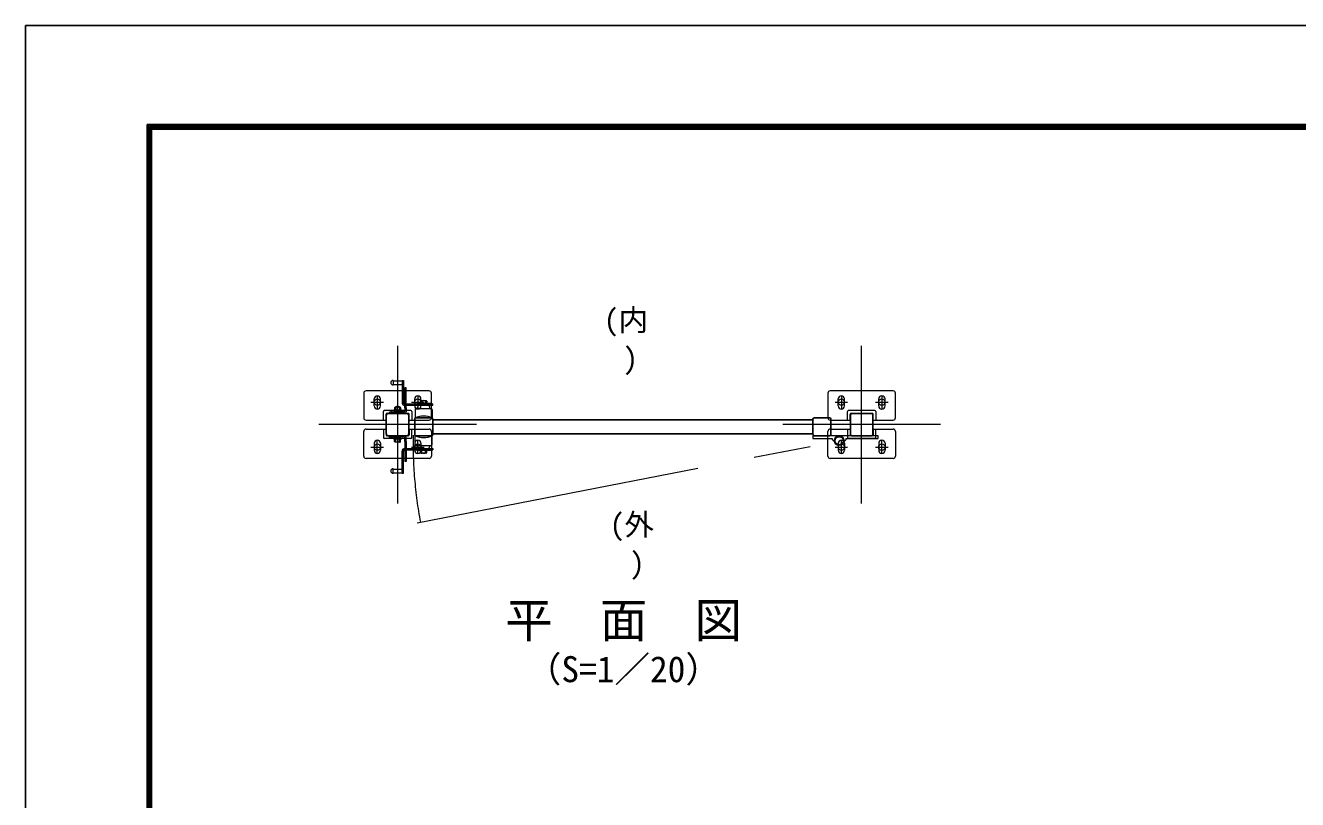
# Model space of a CAD drawing. Units: millimetres, scale not verified. Extents: x -1370 to 7030, y -2970 to 2970.
# Drawn here: x -1370 to 1453, y 1251 to 2970 of the extents above; entities that cross this region are included whole.
import ezdxf
from ezdxf.enums import TextEntityAlignment as Align

# ---------------------------------------------------------------- set-up
doc = ezdxf.new("R2010")
doc.units = ezdxf.units.MM
doc.header["$LTSCALE"] = 20
doc.linetypes.add('USER1', pattern=[50.8, 31.75, -6.35, 6.35, -6.35])
for name, color, linetype, lineweight in [('0-1_D-BMK', 2, 'USER1', 13), ('0-2_D-STR1', 1, 'Continuous', 25), ('0-4_D-STR3', 3, 'Continuous', 13), ('0-5_D-STR-TXT', 7, 'Continuous', 13), ('0-E_D-TTL', 7, 'Continuous', 25)]:
    doc.layers.add(name, color=color, linetype=linetype, lineweight=lineweight)
doc.layers.add('0-B_D-TTL-TXT', color=7, linetype='Continuous')
doc.styles.add('ＭＳ ゴシック', font='')
doc.styles.get('ＭＳ ゴシック').set_extended_font_data('MS Gothic')

msp = doc.modelspace()

# ---------------------------------------------------------------- linework, layer by layer
at = {"layer": '0-1_D-BMK'}
for p, q in [((-544.5, 2258.74), (-544.5, 1908.74)), ((485.5, 1908.74), (485.5, 2258.74)), ((-589.5, 2147.74), (-589.5, 2119.74)), ((-499.5, 2147.74), (-499.5, 2119.74)), ((440.5, 2147.74), (440.5, 2119.74)), ((530.5, 2147.74), (530.5, 2119.74)), ((-603.5, 2133.74), (-575.5, 2133.74)), ((-513.5, 2133.74), (-485.5, 2133.74)), ((426.5, 2133.74), (454.5, 2133.74)), ((516.5, 2133.74), (544.5, 2133.74)), ((-369.5, 2083.74), (-719.5, 2083.74)), ((660.5, 2083.74), (310.5, 2083.74)), ((-603.5, 2033.74), (-575.5, 2033.74)), ((-589.5, 2019.74), (-589.5, 2047.74)), ((-513.5, 2033.74), (-485.5, 2033.74)), ((-501.25, 1865.4), (435.7, 2047.94)), ((-499.5, 2019.74), (-499.5, 2047.74)), ((426.5, 2033.74), (454.5, 2033.74)), ((440.5, 2019.74), (440.5, 2047.74)), ((516.5, 2033.74), (544.5, 2033.74)), ((530.5, 2019.74), (530.5, 2047.74))]:
    msp.add_line(p, q, dxfattribs=at)
msp.add_arc((449.5, 2043.24), 959.66, 178.96932, 190.55858, dxfattribs=at)
at = {"layer": '0-2_D-STR1'}
for p, q in [((-569.5, 2063.84), (-569.5, 2103.64)), ((-564.4, 2108.74), (-524.6, 2108.74)), ((-519.5, 2063.84), (-519.5, 2103.64)), ((-506.5, 2061.94), (-506.5, 2095.54)), ((-503.3, 2098.74), (-469.7, 2098.74)), ((-466.5, 2061.94), (-466.5, 2095.54)), ((-466.5, 2094.24), (377.5, 2094.24)), ((377.29, 2094.24), (377.5, 2094.45)), ((377.49, 2061.94), (377.5, 2095.5)), ((380.7, 2098.74), (414.3, 2098.74)), ((417.5, 2096.24), (417.5, 2061.94)), ((460.5, 2063.84), (460.5, 2103.64)), ((465.6, 2108.74), (505.4, 2108.74)), ((510.5, 2063.84), (510.5, 2103.64)), ((-466.5, 2063.24), (377.49, 2063.24)), ((-564.4, 2058.74), (-524.6, 2058.74)), ((-503.3, 2058.74), (-469.7, 2058.74)), ((377.7, 2058.74), (411.3, 2058.74)), ((380.7, 2058.74), (414.3, 2058.74)), ((465.6, 2058.74), (505.4, 2058.74))]:
    msp.add_line(p, q, dxfattribs=at)
for centre, radius, start, end in [((-564.4, 2103.64), 5.1, 90.00031, 179.99984), ((-524.6, 2103.64), 5.1, 0, 90.00028), ((-503.3, 2095.54), 3.2, 89.99997, 180), ((-469.7, 2095.54), 3.2, 0, 89.99997), ((380.7, 2095.54), 3.2, 90.00001, 179.99999), ((414.3, 2095.54), 3.2, 359.9993, 90.00003), ((465.6, 2103.64), 5.1, 90.00031, 179.99985), ((505.4, 2103.64), 5.1, 0, 90.00028), ((-564.4, 2063.84), 5.1, 179.99985, 269.9997), ((-524.6, 2063.84), 5.1, 269.99973, 0), ((-503.3, 2061.94), 3.2, 180, 270.00003), ((-469.7, 2061.94), 3.2, 270.00003, 0), ((380.7, 2061.94), 3.2, 179.99928, 270.00003), ((414.3, 2061.94), 3.2, 270, 359.99916), ((465.6, 2063.84), 5.1, 179.99984, 269.99973), ((505.4, 2063.84), 5.1, 269.9997, 0)]:
    msp.add_arc(centre, radius, start, end, dxfattribs=at)
at = {"layer": '0-4_D-STR3'}
for p, q in [((-554.5, 2181.77), (-554.5, 2171.77)), ((-554.5, 2180.77), (-534.5, 2180.77)), ((-534.5, 2181.77), (-534.5, 2132.77)), ((-534.5, 2181.77), (-531.5, 2181.77)), ((-531.5, 2181.77), (-531.5, 2132.77)), ((-619.5, 2153.74), (-619.5, 2098.74)), ((-474.5, 2158.74), (-614.5, 2158.74)), ((-554.5, 2172.77), (-534.5, 2172.77)), ((-534.5, 2169.77), (-531.5, 2169.77)), ((-528.5, 2121.24), (-528.5, 2165.74)), ((-525.5, 2165.74), (-528.5, 2165.74)), ((-525.5, 2121.24), (-525.5, 2165.74)), ((-469.5, 2098.74), (-469.5, 2153.74)), ((410.5, 2153.74), (410.5, 2098.74)), ((555.5, 2158.74), (415.5, 2158.74)), ((560.5, 2098.74), (560.5, 2153.74)), ((-596.5, 2125.24), (-596.5, 2140.74)), ((-582.5, 2125.24), (-582.5, 2140.74)), ((-551.31, 2121.13), (-551.31, 2116.13)), ((-539.11, 2122.53), (-549.91, 2122.53)), ((-548.51, 2123.13), (-540.5, 2123.13)), ((-548.51, 2123.13), (-548.51, 2122.52)), ((-548.51, 2121.13), (-548.51, 2116.09)), ((-548.01, 2123.46), (-548.01, 2122.52)), ((-541, 2123.47), (-541, 2122.54)), ((-540.5, 2123.13), (-540.5, 2122.54)), ((-540.5, 2121.13), (-540.5, 2116.09)), ((-537.72, 2121.13), (-537.72, 2116.04)), ((-534.5, 2142.77), (-531.5, 2142.77)), ((-525.5, 2141.74), (-528.5, 2141.74)), ((-528.5, 2129.77), (-466.5, 2129.77)), ((-528.5, 2126.77), (-466.5, 2126.77)), ((-528.5, 2121.24), (-528.5, 2113.36)), ((-528.5, 2120.74), (-525.5, 2120.74)), ((-525.5, 2121.24), (-525.5, 2112.24)), ((-506.5, 2125.24), (-506.5, 2140.74)), ((-502.5, 2119.77), (-470.5, 2119.77)), ((-471.5, 2130.77), (-501.5, 2130.77)), ((-500, 2119.77), (-500, 2121.77)), ((-493.29, 2135.81), (-493.29, 2130.72)), ((-492.5, 2125.24), (-492.5, 2140.74)), ((-491.9, 2137.21), (-481.1, 2137.21)), ((-490.51, 2135.81), (-490.51, 2130.77)), ((-482.5, 2135.81), (-482.5, 2130.77)), ((-479.69, 2135.81), (-479.69, 2130.81)), ((-473, 2119.77), (-473, 2121.77)), ((-471.5, 2130.77), (-471.5, 2129.77)), ((-469.5, 2126.77), (-469.5, 2129.77)), ((-466.5, 2126.77), (-466.5, 2129.77)), ((433.5, 2125.24), (433.5, 2140.74)), ((447.5, 2125.24), (447.5, 2140.74)), ((523.5, 2125.24), (523.5, 2140.74)), ((537.5, 2125.24), (537.5, 2140.74)), ((-614.5, 2093.74), (-569.92, 2093.74)), ((-576, 2093.74), (-576, 2112.74)), ((-515, 2114.74), (-574, 2114.74)), ((-570, 2093.74), (-570, 2106.74)), ((-521, 2108.74), (-568, 2108.74)), ((-561.48, 2108.74), (-563.5, 2110.96)), ((-536.1, 2116.09), (-552.9, 2116.09)), ((-552.9, 2116.09), (-552.9, 2114.49)), ((-552.9, 2114.49), (-536.1, 2114.49)), ((-548.51, 2108.74), (-548.51, 2114.49)), ((-548.51, 2108.74), (-548.51, 2114.49)), ((-540.5, 2108.74), (-540.5, 2114.49)), ((-540.5, 2108.74), (-540.5, 2111.55)), ((-536.1, 2116.09), (-536.1, 2114.49)), ((-519, 2093.74), (-519, 2106.74)), ((-518.92, 2093.74), (-474.5, 2093.74)), ((-513, 2112.74), (-513, 2093.74)), ((-505.5, 2116.77), (-505.5, 2098.77)), ((-467.5, 2116.77), (-467.5, 2098.77)), ((415.5, 2093.74), (460.08, 2093.74)), ((454, 2093.74), (454, 2112.74)), ((515, 2114.74), (456, 2114.74)), ((460, 2093.74), (460, 2106.74)), ((509, 2108.74), (462, 2108.74)), ((511, 2093.74), (511, 2106.74)), ((511.08, 2093.74), (555.5, 2093.74)), ((517, 2112.74), (517, 2093.74)), ((-619.5, 2013.74), (-619.5, 2068.74)), ((-614.5, 2073.74), (-569.92, 2073.74)), ((-576, 2073.74), (-576, 2054.74)), ((-570, 2073.74), (-570, 2060.74)), ((-519, 2073.74), (-519, 2060.74)), ((-518.92, 2073.74), (-474.5, 2073.74)), ((-513, 2054.74), (-513, 2073.74)), ((-469.5, 2068.74), (-469.5, 2013.74)), ((410.5, 2013.74), (410.5, 2068.74)), ((415.5, 2073.74), (460.08, 2073.74)), ((454, 2073.74), (454, 2054.74)), ((460, 2073.74), (460, 2060.74)), ((511, 2073.74), (511, 2060.74)), ((511.08, 2073.74), (555.5, 2073.74)), ((517, 2054.74), (517, 2073.74)), ((560.5, 2068.74), (560.5, 2013.74)), ((-596.5, 2042.24), (-596.5, 2026.74)), ((-582.5, 2042.24), (-582.5, 2026.74)), ((-515, 2052.74), (-574, 2052.74)), ((-521, 2058.74), (-568, 2058.74)), ((-561.48, 2058.74), (-563.5, 2056.52)), ((-552.9, 2053), (-536.1, 2053)), ((-552.9, 2051.4), (-552.9, 2053)), ((-536.1, 2051.4), (-552.9, 2051.4)), ((-551.31, 2046.36), (-551.31, 2051.36)), ((-539.11, 2044.96), (-549.91, 2044.96)), ((-548.51, 2053), (-548.51, 2058.74)), ((-548.51, 2058.74), (-548.51, 2053)), ((-548.51, 2046.36), (-548.51, 2051.4)), ((-540.5, 2053), (-540.5, 2058.74)), ((-540.5, 2058.74), (-540.5, 2055.93)), ((-540.5, 2046.36), (-540.5, 2051.4)), ((-537.72, 2046.36), (-537.72, 2051.45)), ((-536.1, 2051.4), (-536.1, 2053)), ((-528.5, 2046.24), (-528.5, 2054.13)), ((-528.5, 2046.74), (-525.5, 2046.74)), ((-528.5, 2046.24), (-528.5, 2001.74)), ((-525.5, 2046.24), (-525.5, 2055.25)), ((-506.5, 2042.24), (-506.5, 2026.74)), ((-505.5, 2040.72), (-505.5, 2058.72)), ((-502.5, 2037.72), (-470.5, 2037.72)), ((-500, 2037.72), (-500, 2035.72)), ((-492.5, 2042.24), (-492.5, 2026.74)), ((-473, 2037.72), (-473, 2035.72)), ((-467.5, 2040.72), (-467.5, 2058.72)), ((435.7, 2058.74), (377.5, 2058.74)), ((433.5, 2042.24), (433.5, 2026.74)), ((521.9, 2058.74), (435.7, 2058.74)), ((447.5, 2042.24), (447.5, 2026.74)), ((515, 2052.74), (456, 2052.74)), ((509, 2058.74), (462, 2058.74)), ((523.5, 2042.24), (523.5, 2026.74)), ((537.5, 2042.24), (537.5, 2026.74)), ((-474.5, 2008.74), (-614.5, 2008.74)), ((-534.5, 1975.72), (-534.5, 2024.72)), ((-531.5, 2014.72), (-534.5, 2014.72)), ((-531.5, 1975.72), (-531.5, 2024.72)), ((-528.5, 2030.72), (-466.5, 2030.72)), ((-528.5, 2027.72), (-466.5, 2027.72)), ((-525.5, 2025.74), (-528.5, 2025.74)), ((-501.5, 2026.72), (-501.5, 2027.72)), ((-501.5, 2026.72), (-471.5, 2026.72)), ((-493.31, 2021.68), (-493.31, 2026.68)), ((-481.11, 2020.28), (-491.91, 2020.28)), ((-490.51, 2021.68), (-490.51, 2026.72)), ((-482.5, 2021.68), (-482.5, 2026.72)), ((-479.72, 2021.68), (-479.72, 2026.77)), ((-471.5, 2026.72), (-471.5, 2027.72)), ((-466.5, 2030.72), (-466.5, 2027.72)), ((555.5, 2008.74), (415.5, 2008.74)), ((-554.5, 1975.72), (-554.5, 1985.72)), ((-554.5, 1984.72), (-534.5, 1984.72)), ((-554.5, 1976.72), (-534.5, 1976.72)), ((-531.5, 1987.72), (-534.5, 1987.72)), ((-534.5, 1975.72), (-531.5, 1975.72))]:
    msp.add_line(p, q, dxfattribs=at)
for points in [[(-525.5, 2046.24), (-525.5, 2001.74), (-528.5, 2001.74)], [(377.5, 2058.74), (377.5, 2052.74), (420.02, 2052.74)], [(451.37, 2052.74), (521.9, 2052.74), (521.9, 2058.74)]]:
    msp.add_lwpolyline(points, dxfattribs=at)
for centre, radius in [((-589.5, 2133.74), 7), ((-499.5, 2133.74), 7), ((440.5, 2133.74), 7), ((530.5, 2133.74), 7), ((-589.5, 2033.74), 7), ((-499.5, 2033.74), 7), ((435.7, 2047.94), 10.8), ((435.7, 2047.94), 10.8), ((435.7, 2047.94), 10), ((435.7, 2047.94), 9), ((440.5, 2033.74), 7), ((530.5, 2033.74), 7)]:
    msp.add_circle(centre, radius, dxfattribs=at)
for centre, radius, start, end in [((-554.5, 2176.77), 5, 90.00001, 270), ((-614.5, 2153.74), 5, 90, 180), ((-589.5, 2140.74), 7, 0, 180), ((-499.5, 2140.74), 7, 0, 180), ((-474.5, 2153.74), 5, 0, 90), ((415.5, 2153.74), 5, 90, 180), ((440.5, 2140.74), 7, 0, 180), ((530.5, 2140.74), 7, 0, 180), ((555.5, 2153.74), 5, 0, 90), ((-589.5, 2125.24), 7, 180, 0), ((-549.91, 2121.12), 1.4, 0.08393, 179.91608), ((-544.5, 2118.12), 6.41, 51.35253, 128.64959), ((-544.5, 2116.12), 6.41, 51.35253, 128.64959), ((-539.11, 2121.14), 1.39, 359.29901, 180.70018), ((-528.5, 2132.77), 6, 180.00001, 269.99995), ((-528.5, 2132.77), 3, 180.00001, 270), ((-499.5, 2125.24), 7, 180, 0), ((-502.5, 2116.77), 3, 90, 180.00001), ((-495, 2121.77), 5, 90.00001, 179.99999), ((-491.9, 2135.82), 1.39, 359.29981, 180.701), ((-486.51, 2130.8), 6.41, 51.35043, 128.64746), ((-481.1, 2135.8), 1.4, 0.08393, 179.91606), ((-478, 2121.77), 5, 0, 90), ((-470.5, 2116.77), 3, 0, 90), ((440.5, 2125.24), 7, 180, 0), ((530.5, 2125.24), 7, 180, 0), ((-614.5, 2098.74), 5, 180, 270), ((-574, 2112.74), 2, 90, 180), ((-568, 2106.74), 2, 90, 180), ((-544.5, 2061.49), 53, 73.87238, 111.00754), ((-544.5, 2061.72), 50, 72.42905, 109.85261), ((-529.5, 2113.36), 1, 253.8728, 0.00001), ((-528.5, 2112.24), 3, 252.42887, 0.00001), ((-521, 2106.74), 2, 0, 90), ((-515, 2112.74), 2, 0, 90), ((-486.5, 2051.65), 50.8, 68.0365, 111.96349), ((-474.5, 2098.74), 5, 270, 0), ((415.5, 2098.74), 5, 180, 270), ((456, 2112.74), 2, 90, 180), ((462, 2106.74), 2, 90, 180), ((509, 2106.74), 2, 0, 90), ((515, 2112.74), 2, 0, 90), ((555.5, 2098.74), 5, 270, 0), ((-614.5, 2068.74), 5, 90, 180), ((-474.5, 2068.74), 5, 0, 90), ((415.5, 2068.74), 5, 90, 180), ((555.5, 2068.74), 5, 0, 90), ((-589.5, 2042.24), 7, 0, 180), ((-574, 2054.74), 2, 180, 270), ((-568, 2060.74), 2, 180, 270), ((-544.5, 2106), 53, 248.99247, 286.12763), ((-544.5, 2105.77), 50, 250.1474, 287.57096), ((-549.91, 2046.37), 1.4, 180.08393, 359.91608), ((-544.5, 2051.37), 6.41, 231.35042, 308.64748), ((-539.11, 2046.35), 1.39, 179.29981, 0.70101), ((-529.5, 2054.13), 1, 0, 106.12721), ((-528.5, 2055.25), 3, 0, 107.57114), ((-521, 2060.74), 2, 270, 0), ((-515, 2054.74), 2, 270, 360), ((-499.5, 2042.24), 7, 0, 180), ((-486.5, 2105.83), 50.8, 248.03652, 291.96351), ((-502.5, 2040.72), 3, 180.00001, 270), ((-495, 2035.72), 5, 180.00002, 270), ((-478, 2035.72), 5, 270, 0.00001), ((-470.5, 2040.72), 3, 270, 0.00001), ((426.02, 2052.74), 6, 180, 259.73982), ((440.5, 2042.24), 7, 0, 180), ((445.37, 2052.74), 6, 280.26018, 0), ((456, 2054.74), 2, 180, 270), ((462, 2060.74), 2, 180, 270), ((509, 2060.74), 2, 270, 0), ((515, 2054.74), 2, 270, 360), ((530.5, 2042.24), 7, 0, 180), ((-614.5, 2013.74), 5, 180, 270), ((-589.5, 2026.74), 7, 180, 0), ((-528.5, 2024.72), 6, 90.00006, 180.00001), ((-528.5, 2024.72), 3, 90.00001, 180.00001), ((-499.5, 2026.74), 7, 180, 0), ((-491.91, 2021.68), 1.4, 180.08393, 359.91608), ((-486.5, 2026.69), 6.41, 231.35042, 308.64748), ((-481.11, 2021.67), 1.39, 179.29981, 0.70101), ((-474.5, 2013.74), 5, 270, 0), ((415.5, 2013.74), 5, 180, 270), ((440.5, 2026.74), 7, 180, 0), ((530.5, 2026.74), 7, 180, 0), ((555.5, 2013.74), 5, 270, 0), ((-554.5, 1980.72), 5, 90, 270)]:
    msp.add_arc(centre, radius, start, end, dxfattribs=at)
at = {"layer": '0-E_D-TTL', "color": 2}
msp.add_lwpolyline([(-1370.4, 2970), (7029.6, 2970), (7029.6, -2970), (-1370.4, -2970)], close=True, dxfattribs=at)
at = {"layer": '0-E_D-TTL'}
for points in [[(-1100.4, 2750), (6759.6, 2750), (6759.6, -2750), (-1100.4, -2750)], [(-1097.9, 2747.5), (6757.1, 2747.5), (6757.1, -2747.5), (-1097.9, -2747.5)], [(-1095.4, 2745), (6754.6, 2745), (6754.6, -2745), (-1095.4, -2745)], [(-1092.9, 2742.5), (6752.1, 2742.5), (6752.1, -2742.5), (-1092.9, -2742.5)], [(-1090.4, 2740), (6749.6, 2740), (6749.6, -2740), (-1090.4, -2740)]]:
    msp.add_lwpolyline(points, close=True, dxfattribs=at)

# ---------------------------------------------------------------- texts
at = {"layer": '0-5_D-STR-TXT', "style": 'ＭＳ ゴシック'}
for s, p in [('(内', (-86.75, 2277.7)), (')', (-43.63, 2191.86)), ('(外', (-73.67, 1823.29)), (')', (-28.9, 1737.46))]:
    msp.add_text(s, height=48.09, dxfattribs=at).set_placement(p, align=Align.BOTTOM_LEFT)
at = {"layer": '0-B_D-TTL-TXT', "style": 'ＭＳ ゴシック'}
for s, height, p in [('平\u3000面\u3000図', 76.98, (-305.22, 1587.74)), ('（S=1／20）', 57.77, (-259.73, 1494.54))]:
    msp.add_text(s, height=height, dxfattribs=at).set_placement(p, align=Align.BOTTOM_LEFT)

doc.saveas('drawing.dxf')
